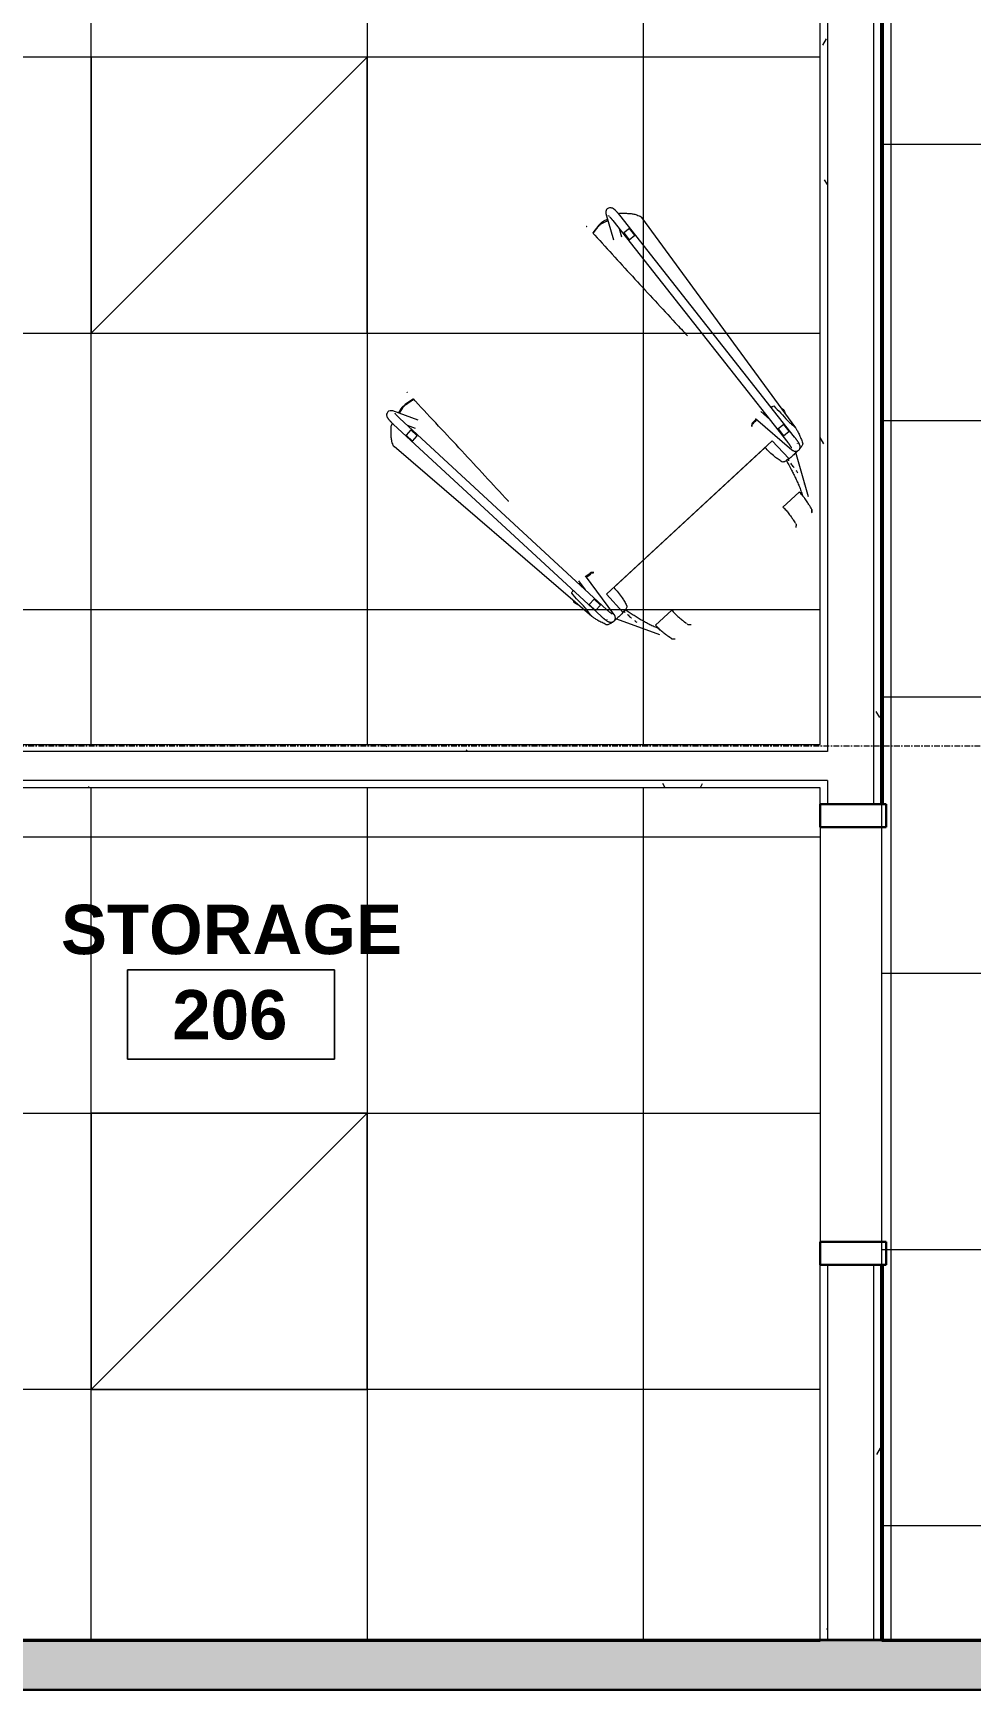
# Model space of a CAD drawing. Header units: inches. Extents: x -601 to 200, y 1022 to 1725.
# Drawn here: x -262.6 to -181.1, y 1184 to 1328 of the extents above; entities that cross this region are included whole.
import ezdxf

# ---------------------------------------------------------------- set-up
doc = ezdxf.new("R2010")
doc.units = ezdxf.units.IN
doc.header["$MEASUREMENT"] = 0
doc.linetypes.add('Grid Line 1_2_', pattern=[0.875, 0.5, -0.125, 0.125, -0.125])
for name, color, linetype, lineweight in [('A-AREA-IDEN', 2, 'Continuous', 9), ('A-CLNG-PATT', 13, 'Continuous', 18), ('A-DETL', 90, 'Continuous', 9), ('A-DOOR', 31, 'Continuous', 18), ('A-DOOR-FRAM', 31, 'Continuous', 30), ('A-WALL', 113, 'Continuous', 9), ('A-WALL-PATT', 111, 'Continuous', 18), ('E-LITE-EQPM', 33, 'Continuous', 9), ('I-FURN', 30, 'Continuous', 9), ('I-WALL', 2, 'Continuous', 18), ('S-GRID', 1, 'Continuous', 9)]:
    doc.layers.add(name, color=color, linetype=linetype, lineweight=lineweight)
doc.styles.add('Swis721 Lt BT_B', font='', dxfattribs={"height": 4.291988})
doc.styles.get('Swis721 Lt BT_B').set_extended_font_data('Swis721 Lt BT', bold=True)
pattern_1 = [(0, (0, 0), (15.36, 3.84), [0.634, -10.886, 0.634, -10.886, -61.44]), (0, (0, 0), (15.36, 3.84), [-23.04, 0.634, -22.406, 0.634, -10.886, -26.88]), (0, (0, 0), (15.36, 3.84), [-57.6, 0.634, -7.046, 0.634, -18.566]), (120, (5.76, 1.92), (-11.005538, 11.38215), [0.634, -10.886, 0.634, -10.886, -61.44]), (120, (5.76, 1.92), (-11.005538, 11.38215), [-23.04, 0.634, -22.406, 0.634, -10.886, -26.88]), (120, (5.76, 1.92), (-11.005538, 11.38215), [-57.6, 0.634, -7.046, 0.634, -18.566]), (240, (7.68, 9.6), (-4.354462, -15.22215), [0.634, -10.886, 0.634, -10.886, -61.44]), (240, (7.68, 9.6), (-4.354462, -15.22215), [-23.04, 0.634, -22.406, 0.634, -10.886, -26.88]), (240, (7.68, 9.6), (-4.354462, -15.22215), [-57.6, 0.634, -7.046, 0.634, -18.566])]

# ---------------------------------------------------------------- blocks, each defined once
blk = doc.blocks.new('HighTower_SelectRecliner - HighTower_SelectRecliner-V1-REFLECTED CEILING PLAN 1')
at = {"layer": 'I-FURN'}
for p, q in [((-13.38, 14.58), (-13.5, 14.54)), ((-13.39, 14.42), (-11.46, -10.05)), ((-10.71, -9.99), (-12.64, 14.48)), ((-11.56, 13.24), (-12.62, 15.35)), ((-12.01, 15), (-12.39, 14.88)), ((-10.62, 14.89), (-11.47, 15.03)), ((11.47, 15.03), (10.62, 14.89)), ((12.64, 14.48), (10.71, -9.99)), ((11.46, -10.05), (13.39, 14.42)), ((12.62, 15.35), (11.55, 13.22)), ((12.39, 14.88), (12.01, 15)), ((13.5, 14.54), (13.38, 14.58)), ((-12.06, -9.52), (-14.66, 12.99)), ((-12.6, 13.06), (-13.22, 13.01)), ((-13.22, 13.01), (-13.17, 12.26)), ((-12.54, 12.31), (-12.6, 13.06)), ((-12.57, 13.58), (-12.23, 12.92)), ((14.66, 12.99), (12.06, -9.52)), ((12.22, 12.9), (12.57, 13.58)), ((12.6, 13.06), (12.54, 12.31)), ((13.22, 13.01), (12.6, 13.06)), ((13.17, 12.26), (13.22, 13.01)), ((-13.17, 12.26), (-12.54, 12.31)), ((12.54, 12.31), (13.17, 12.26)), ((-10.81, -6.44), (-10.92, -7.42)), ((-10.53, -10.68), (-10.06, -6.54)), ((10.06, -6.54), (10.53, -10.68)), ((10.92, -7.42), (10.81, -6.43)), ((-12.28, -7.9), (-12.23, -8)), ((-10.89, -8.55), (-11.52, -8.6)), ((-11.52, -8.6), (-11.46, -9.35)), ((-10.83, -9.3), (-10.89, -8.55)), ((10.89, -8.55), (10.83, -9.3)), ((11.52, -8.6), (10.89, -8.55)), ((11.46, -9.35), (11.52, -8.6)), ((12.23, -8), (12.28, -7.9)), ((-11.46, -9.35), (-10.83, -9.3)), ((-9.82, -8.96), (-9.82, -11.07)), ((9.82, -8.96), (-9.82, -8.96)), ((8.96, -8.96), (-8.96, -8.96)), ((9.82, -11.07), (9.82, -8.96)), ((10.83, -9.3), (11.46, -9.35)), ((-10.63, -11.12), (-8.82, -14.66)), ((-9.55, -11.07), (-9.82, -11.07)), ((8.82, -14.66), (10.63, -11.12)), ((9.82, -11.07), (9.55, -11.07)), ((-8.51, -13.82), (-6.59, -13.82)), ((8.51, -13.82), (6.59, -13.82)), ((-6.41, -15.69), (-6.41, -15.69)), ((6.41, -15.69), (6.41, -15.69))]:
    blk.add_line(p, q, dxfattribs=at)
at = {"layer": 'I-FURN', "flags": 128}
for points in [[(-13.01, 15.58), (-13.13, 15.55), (-13.22, 15.5), (-13.28, 15.44), (-13.31, 15.39), (-13.33, 15.35), (-13.35, 15.32), (-13.36, 15.29), (-13.37, 15.26), (-13.37, 15.24), (-13.38, 15.22), (-13.38, 15.19), (-13.39, 15.17), (-13.39, 15.15), (-13.39, 15.13), (-13.39, 15.11), (-13.4, 15.08), (-13.4, 15.06), (-13.4, 15.04), (-13.4, 15.01), (-13.4, 14.99), (-13.4, 14.96), (-13.4, 14.94), (-13.4, 14.91), (-13.4, 14.88), (-13.4, 14.85), (-13.4, 14.83), (-13.4, 14.8), (-13.4, 14.77), (-13.4, 14.74), (-13.4, 14.71), (-13.4, 14.68), (-13.4, 14.65), (-13.4, 14.62), (-13.4, 14.59), (-13.39, 14.56), (-13.39, 14.52), (-13.39, 14.49), (-13.39, 14.46), (-13.39, 14.43), (-13.39, 14.42)], [(-13.01, 15.58), (-12.89, 15.57), (-12.79, 15.53), (-12.73, 15.48), (-12.68, 15.44), (-12.65, 15.41), (-12.64, 15.38), (-12.62, 15.35), (-12.62, 15.35)], [(-12.64, 15.07), (-12.64, 15.07), (-12.64, 15.06), (-12.65, 15.06), (-12.65, 15.05), (-12.65, 15.04), (-12.65, 15.03), (-12.65, 15.01), (-12.65, 15)], [(-12.65, 14.93), (-12.65, 14.91), (-12.65, 14.89), (-12.65, 14.86), (-12.65, 14.84), (-12.65, 14.82), (-12.65, 14.79), (-12.65, 14.77), (-12.65, 14.74), (-12.65, 14.72), (-12.65, 14.69), (-12.65, 14.66), (-12.65, 14.64), (-12.65, 14.61), (-12.64, 14.58), (-12.64, 14.55), (-12.64, 14.53), (-12.64, 14.5), (-12.64, 14.48)], [(-11.47, 15.03), (-11.85, 15.03), (-12.01, 15)], [(-11.35, 14.96), (-11.22, 14.94), (-11.1, 14.92)], [(-10.62, 15.65), (-10.62, 15.66), (-10.62, 15.67), (-10.62, 15.68), (-10.62, 15.69), (-10.62, 15.7)], [(10.62, 15.71), (10.62, 15.7), (10.62, 15.69), (10.62, 15.68), (10.62, 15.67), (10.62, 15.66), (10.62, 15.65)], [(11.1, 14.92), (11.22, 14.94), (11.35, 14.96)], [(11.47, 15.03), (11.85, 15.03), (12.01, 15)], [(13.01, 15.58), (12.89, 15.57), (12.79, 15.53), (12.73, 15.48), (12.68, 15.44), (12.65, 15.41), (12.64, 15.38), (12.62, 15.35), (12.62, 15.35)], [(12.64, 15.07), (12.64, 15.07), (12.64, 15.06), (12.65, 15.06), (12.65, 15.05), (12.65, 15.04), (12.65, 15.03), (12.65, 15.01), (12.65, 15)], [(12.65, 14.93), (12.65, 14.91), (12.65, 14.89), (12.65, 14.86), (12.65, 14.84), (12.65, 14.82), (12.65, 14.79), (12.65, 14.77), (12.65, 14.74), (12.65, 14.72), (12.65, 14.69), (12.65, 14.66), (12.65, 14.64), (12.65, 14.61), (12.64, 14.58), (12.64, 14.55), (12.64, 14.53), (12.64, 14.5), (12.64, 14.48)], [(13.01, 15.58), (13.13, 15.55), (13.22, 15.5), (13.28, 15.44), (13.31, 15.39), (13.33, 15.35), (13.35, 15.32), (13.36, 15.29), (13.37, 15.26), (13.37, 15.24), (13.38, 15.22), (13.38, 15.19), (13.39, 15.17), (13.39, 15.15), (13.39, 15.13), (13.39, 15.11), (13.4, 15.08), (13.4, 15.06), (13.4, 15.04), (13.4, 15.01), (13.4, 14.99), (13.4, 14.96), (13.4, 14.94), (13.4, 14.91), (13.4, 14.88), (13.4, 14.85), (13.4, 14.83), (13.4, 14.8), (13.4, 14.77), (13.4, 14.74), (13.4, 14.71), (13.4, 14.68), (13.4, 14.65), (13.4, 14.62), (13.4, 14.59), (13.39, 14.56), (13.39, 14.52), (13.39, 14.49), (13.39, 14.46), (13.39, 14.43), (13.39, 14.42)], [(-14.63, 13.15), (-14.61, 13.19), (-14.59, 13.24)], [(14.59, 13.24), (14.61, 13.19), (14.63, 13.15)], [(-10.91, -11.13), (-11.03, -11.12), (-11.13, -11.08), (-11.19, -11.04), (-11.24, -11), (-11.26, -10.96), (-11.28, -10.93), (-11.3, -10.9), (-11.31, -10.88), (-11.32, -10.85), (-11.33, -10.83), (-11.34, -10.81), (-11.34, -10.79), (-11.35, -10.77), (-11.36, -10.75), (-11.36, -10.73), (-11.37, -10.7), (-11.37, -10.68), (-11.38, -10.66), (-11.38, -10.63), (-11.39, -10.61), (-11.39, -10.58), (-11.4, -10.56), (-11.4, -10.53), (-11.41, -10.51), (-11.41, -10.48), (-11.41, -10.45), (-11.42, -10.42), (-11.42, -10.39), (-11.43, -10.37), (-11.43, -10.34), (-11.43, -10.31), (-11.44, -10.28), (-11.44, -10.24), (-11.44, -10.21), (-11.45, -10.18), (-11.45, -10.15), (-11.45, -10.12), (-11.46, -10.09), (-11.46, -10.06), (-11.46, -10.05)], [(-10.63, -10.57), (-10.63, -10.57), (-10.63, -10.57), (-10.63, -10.56), (-10.63, -10.55), (-10.63, -10.54), (-10.64, -10.53), (-10.64, -10.52), (-10.64, -10.5), (-10.65, -10.49), (-10.65, -10.47), (-10.65, -10.45), (-10.66, -10.43), (-10.66, -10.41), (-10.66, -10.39), (-10.67, -10.37), (-10.67, -10.35), (-10.68, -10.33), (-10.68, -10.3), (-10.68, -10.28), (-10.69, -10.25), (-10.69, -10.23), (-10.69, -10.2), (-10.69, -10.17), (-10.7, -10.15), (-10.7, -10.12), (-10.7, -10.09), (-10.71, -10.06), (-10.71, -10.04), (-10.71, -10.01), (-10.71, -9.99)], [(10.63, -10.57), (10.63, -10.57), (10.63, -10.57), (10.63, -10.56), (10.63, -10.55), (10.63, -10.54), (10.64, -10.53), (10.64, -10.52), (10.64, -10.5), (10.65, -10.49), (10.65, -10.47), (10.65, -10.45), (10.66, -10.43), (10.66, -10.41), (10.66, -10.39), (10.67, -10.37), (10.67, -10.35), (10.68, -10.33), (10.68, -10.3), (10.68, -10.28), (10.69, -10.25), (10.69, -10.23), (10.69, -10.2), (10.69, -10.17), (10.7, -10.15), (10.7, -10.12), (10.7, -10.09), (10.71, -10.06), (10.71, -10.04), (10.71, -10.01), (10.71, -9.99)], [(10.91, -11.13), (11.03, -11.12), (11.13, -11.08), (11.19, -11.04), (11.24, -11), (11.26, -10.96), (11.28, -10.93), (11.3, -10.9), (11.31, -10.88), (11.32, -10.85), (11.33, -10.83), (11.34, -10.81), (11.34, -10.79), (11.35, -10.77), (11.36, -10.75), (11.36, -10.73), (11.37, -10.7), (11.37, -10.68), (11.38, -10.66), (11.38, -10.63), (11.39, -10.61), (11.39, -10.58), (11.4, -10.56), (11.4, -10.53), (11.41, -10.51), (11.41, -10.48), (11.41, -10.45), (11.42, -10.42), (11.42, -10.39), (11.43, -10.37), (11.43, -10.34), (11.43, -10.31), (11.44, -10.28), (11.44, -10.24), (11.44, -10.21), (11.45, -10.18), (11.45, -10.15), (11.45, -10.12), (11.46, -10.09), (11.46, -10.06), (11.46, -10.05)], [(-11.28, -10.62), (-11.27, -10.62), (-11.27, -10.62), (-11.27, -10.61), (-11.27, -10.6), (-11.27, -10.6)], [(-10.91, -11.13), (-10.79, -11.1), (-10.7, -11.05), (-10.64, -11), (-10.61, -10.95), (-10.58, -10.91), (-10.57, -10.87), (-10.56, -10.84), (-10.55, -10.82), (-10.54, -10.79), (-10.54, -10.77), (-10.54, -10.75), (-10.53, -10.73), (-10.53, -10.7), (-10.53, -10.68)], [(10.91, -11.13), (10.79, -11.1), (10.7, -11.05), (10.64, -11), (10.61, -10.95), (10.58, -10.91), (10.57, -10.87), (10.56, -10.84), (10.55, -10.82), (10.54, -10.79), (10.54, -10.77), (10.54, -10.75), (10.53, -10.73), (10.53, -10.7), (10.53, -10.68)], [(11.28, -10.62), (11.27, -10.62), (11.27, -10.62), (11.27, -10.61), (11.27, -10.6), (11.27, -10.6)], [(-8.13, -15.84), (-8.21, -15.77), (-8.29, -15.69)], [(-8.13, -15.84), (-8.21, -15.77), (-8.29, -15.69)], [(-6.41, -15.69), (-6.33, -15.77), (-6.26, -15.84)], [(6.41, -15.69), (6.33, -15.77), (6.26, -15.84)], [(8.13, -15.84), (8.21, -15.77), (8.29, -15.69)], [(8.29, -15.69), (8.21, -15.77), (8.13, -15.84)]]:
    blk.add_lwpolyline(points, dxfattribs=at)
at = {"layer": 'I-FURN'}
for points in [[(-14.21, 13.85), (-14.12, 13.95), (-13.93, 14.15), (-13.74, 14.35), (-13.64, 14.45)], [(-12.34, 14.79), (-12.16, 14.84), (-11.99, 14.89), (-11.81, 14.94)], [(-11.81, 14.94), (-11.74, 14.96), (-11.58, 14.99), (-11.42, 14.98), (-11.35, 14.96)], [(-10.62, 14.85), (-10.62, 14.83), (-10.62, 14.79), (-10.62, 14.75)], [(-10.62, 14.63), (-10.62, 14.66), (-10.62, 14.74), (-10.62, 14.82), (-10.62, 14.85)], [(10.62, 14.85), (10.64, 14.86), (10.7, 14.86), (10.82, 14.87), (10.95, 14.89), (11.05, 14.91), (11.1, 14.92)], [(10.62, 14.85), (10.62, 14.82), (10.62, 14.74), (10.62, 14.66), (10.62, 14.63)], [(10.62, 14.75), (10.62, 14.79), (10.62, 14.83), (10.62, 14.85)], [(11.35, 14.96), (11.42, 14.98), (11.58, 14.99), (11.73, 14.96), (11.81, 14.94)], [(11.81, 14.94), (11.99, 14.89), (12.16, 14.84), (12.34, 14.79)], [(13.64, 14.45), (13.74, 14.35), (13.93, 14.15), (14.12, 13.95), (14.21, 13.85)], [(-14.66, 12.98), (-14.67, 13.03), (-14.66, 13.08), (-14.63, 13.15)], [(-14.59, 13.24), (-14.53, 13.38), (-14.41, 13.61), (-14.28, 13.78), (-14.21, 13.85)], [(14.21, 13.85), (14.28, 13.78), (14.41, 13.61), (14.53, 13.38), (14.59, 13.24)], [(14.63, 13.15), (14.66, 13.08), (14.67, 13.03), (14.66, 12.98)], [(-11.97, -8.57), (-11.98, -8.28), (-12, -7.7), (-11.98, -7.12), (-11.97, -6.84)], [(-10.97, -6.7), (-10.93, -6.7), (-10.88, -6.7), (-10.84, -6.7)], [(-10.08, -6.71), (-9.89, -6.72), (-9.7, -6.73), (-9.51, -6.73)], [(-9.35, -6.83), (-9.38, -6.81), (-9.43, -6.77), (-9.48, -6.7), (-9.51, -6.67)], [(-9.51, -6.73), (-9.48, -6.75), (-9.43, -6.78), (-9.38, -6.81), (-9.35, -6.83)], [(9.51, -6.67), (9.48, -6.7), (9.43, -6.77), (9.38, -6.81), (9.35, -6.83)], [(9.35, -6.83), (9.38, -6.81), (9.43, -6.78), (9.48, -6.75), (9.51, -6.73)], [(9.51, -6.73), (9.7, -6.73), (9.89, -6.72), (10.08, -6.71)], [(10.83, -6.7), (10.88, -6.7), (10.93, -6.7), (10.98, -6.7)], [(11.97, -6.84), (11.98, -7.12), (12, -7.7), (11.98, -8.28), (11.97, -8.57)], [(-12.28, -7.9), (-12.31, -7.84), (-12.36, -7.72), (-12.36, -7.6), (-12.35, -7.54)], [(-12.35, -7.54), (-12.35, -7.53), (-12.35, -7.51), (-12.34, -7.49), (-12.33, -7.49)], [(-12.33, -7.49), (-12.32, -7.47), (-12.31, -7.46), (-12.29, -7.46)], [(-12.06, -9.54), (-12.05, -9.38), (-12.03, -9.05), (-11.99, -8.73), (-11.97, -8.57)], [(11.97, -8.57), (11.99, -8.73), (12.03, -9.05), (12.05, -9.38), (12.06, -9.54)], [(12.35, -7.54), (12.36, -7.6), (12.36, -7.72), (12.31, -7.84), (12.28, -7.9)], [(12.29, -7.46), (12.31, -7.46), (12.32, -7.47), (12.33, -7.49)], [(12.33, -7.49), (12.34, -7.49), (12.35, -7.51), (12.35, -7.53), (12.35, -7.54)], [(-12, -9.82), (-12.01, -9.77), (-12.04, -9.68), (-12.05, -9.58), (-12.06, -9.54)], [(-11.91, -10.13), (-11.93, -10.07), (-11.96, -9.97), (-11.98, -9.87), (-12, -9.82)], [(-8.96, -8.96), (-8.96, -9.15), (-8.96, -9.54), (-9, -9.93), (-9.03, -10.13)], [(9.03, -10.13), (9, -9.93), (8.96, -9.54), (8.96, -9.15), (8.96, -8.96)], [(12, -9.82), (11.98, -9.87), (11.96, -9.97), (11.93, -10.07), (11.91, -10.13)], [(12.06, -9.54), (12.05, -9.58), (12.04, -9.68), (12.01, -9.77), (12, -9.82)], [(-11.63, -10.89), (-11.68, -10.76), (-11.78, -10.51), (-11.87, -10.25), (-11.91, -10.13)], [(-10.82, -11.12), (-10.84, -11.12), (-10.85, -11.12), (-10.87, -11.12)], [(-9.89, -11.11), (-10.05, -11.12), (-10.36, -11.12), (-10.66, -11.12), (-10.82, -11.12)], [(-9.19, -10.86), (-9.19, -10.88), (-9.21, -10.92), (-9.28, -10.98), (-9.4, -11.04), (-9.54, -11.08), (-9.71, -11.1), (-9.83, -11.11), (-9.89, -11.11)], [(-9.72, -11.1), (-9.71, -11.12), (-9.71, -11.14), (-9.71, -11.17)], [(-9.71, -11.17), (-9.71, -11.18), (-9.7, -11.19), (-9.7, -11.21)], [(-9.03, -10.13), (-9.05, -10.25), (-9.1, -10.49), (-9.16, -10.74), (-9.19, -10.86)], [(9.19, -10.86), (9.16, -10.74), (9.1, -10.49), (9.05, -10.25), (9.03, -10.13)], [(9.7, -11.22), (9.7, -11.21), (9.71, -11.19), (9.71, -11.17)], [(9.71, -11.17), (9.71, -11.15), (9.71, -11.13), (9.71, -11.12)], [(10.82, -11.12), (10.66, -11.12), (10.36, -11.12), (10.05, -11.12), (9.89, -11.11)], [(10.87, -11.12), (10.85, -11.12), (10.83, -11.12), (10.82, -11.12)], [(11.91, -10.13), (11.87, -10.25), (11.78, -10.51), (11.68, -10.76), (11.63, -10.89)], [(-9.63, -11.91), (-9.62, -11.92), (-9.62, -11.94), (-9.62, -11.95)], [(-9.58, -12.29), (-9.57, -12.37), (-9.56, -12.45), (-9.54, -12.53)], [(9.54, -12.53), (9.56, -12.45), (9.57, -12.37), (9.58, -12.29)], [(9.62, -11.96), (9.62, -11.94), (9.62, -11.92), (9.63, -11.91)], [(-9.33, -13.62), (-9.33, -13.63), (-9.33, -13.64), (-9.33, -13.64)], [(-9.32, -13.67), (-9.32, -13.68), (-9.31, -13.69), (-9.31, -13.7)], [(-8.51, -14.24), (-8.51, -14.17), (-8.52, -14.03), (-8.51, -13.89), (-8.51, -13.82)], [(-8.5, -14.42), (-8.5, -14.36), (-8.5, -14.3), (-8.51, -14.24)], [(-8.48, -14.59), (-8.49, -14.54), (-8.5, -14.42), (-8.51, -14.3), (-8.51, -14.24)], [(-6.59, -13.82), (-6.59, -13.95), (-6.6, -14.21), (-6.58, -14.47), (-6.57, -14.59)], [(6.59, -13.82), (6.59, -13.95), (6.6, -14.21), (6.58, -14.47), (6.57, -14.59)], [(9.31, -13.7), (9.31, -13.69), (9.32, -13.68), (9.32, -13.67)], [(9.33, -13.64), (9.33, -13.64), (9.33, -13.63), (9.33, -13.62)], [(-8.42, -15.01), (-8.44, -14.89), (-8.46, -14.75), (-8.48, -14.6)], [(-8.36, -15.33), (-8.38, -15.24), (-8.4, -15.14), (-8.42, -15.01)], [(-8.31, -15.55), (-8.32, -15.49), (-8.34, -15.41), (-8.36, -15.33)], [(-8.29, -15.67), (-8.29, -15.65), (-8.3, -15.61), (-8.31, -15.55)], [(-8.29, -15.68), (-8.29, -15.68), (-8.29, -15.68), (-8.29, -15.67)], [(-8.29, -15.68), (-8.29, -15.68), (-8.29, -15.68), (-8.29, -15.67)], [(-8.29, -15.69), (-8.29, -15.69), (-8.29, -15.69), (-8.29, -15.69)], [(-8.29, -15.69), (-8.29, -15.69), (-8.29, -15.69), (-8.29, -15.69)], [(-6.57, -14.59), (-6.55, -14.75), (-6.54, -14.89), (-6.52, -15.01)], [(-6.52, -15.01), (-6.5, -15.13), (-6.49, -15.23), (-6.47, -15.33)], [(-6.47, -15.33), (-6.45, -15.42), (-6.44, -15.5), (-6.43, -15.55)], [(-6.42, -15.62), (-6.41, -15.64), (-6.41, -15.66), (-6.41, -15.67)], [(-6.41, -15.67), (-6.41, -15.68), (-6.41, -15.68), (-6.41, -15.69), (-6.41, -15.69)], [(6.42, -15.62), (6.41, -15.64), (6.41, -15.66), (6.41, -15.67)], [(6.41, -15.67), (6.41, -15.68), (6.41, -15.68), (6.41, -15.69), (6.41, -15.69)], [(6.47, -15.33), (6.45, -15.42), (6.44, -15.5), (6.43, -15.55)], [(6.52, -15.01), (6.5, -15.13), (6.49, -15.23), (6.47, -15.33)], [(6.57, -14.59), (6.55, -14.75), (6.54, -14.89), (6.52, -15.01)], [(8.29, -15.67), (8.29, -15.65), (8.3, -15.61), (8.31, -15.55)], [(8.29, -15.68), (8.29, -15.68), (8.29, -15.68), (8.29, -15.67)], [(8.29, -15.67), (8.29, -15.68), (8.29, -15.68), (8.29, -15.68)], [(8.29, -15.69), (8.29, -15.69), (8.29, -15.69), (8.29, -15.69)], [(8.29, -15.69), (8.29, -15.69), (8.29, -15.69), (8.29, -15.69)], [(8.42, -15.01), (8.44, -14.89), (8.46, -14.75), (8.48, -14.6)], [(8.48, -14.59), (8.48, -14.57), (8.49, -14.54), (8.49, -14.51)], [(-8.07, -15.88), (-8.08, -15.88), (-8.09, -15.87), (-8.12, -15.85), (-8.13, -15.84)], [(-8.07, -15.88), (-8.08, -15.88), (-8.09, -15.87), (-8.12, -15.85), (-8.13, -15.84)], [(-6.26, -15.84), (-6.24, -15.85), (-6.22, -15.87), (-6.21, -15.88), (-6.2, -15.88)], [(6.22, -15.87), (6.21, -15.88), (6.21, -15.88), (6.2, -15.88)], [(6.26, -15.84), (6.24, -15.85), (6.23, -15.86), (6.22, -15.87)], [(8.07, -15.88), (8.08, -15.88), (8.09, -15.87), (8.12, -15.85), (8.13, -15.84)], [(8.13, -15.84), (8.12, -15.85), (8.09, -15.87), (8.08, -15.88), (8.07, -15.88)]]:
    blk.add_open_spline(points, degree=3, dxfattribs=at)
for points, knots in [([(-13.64, 14.45), (-13.6, 14.49), (-13.51, 14.55), (-13.42, 14.56), (-13.38, 14.55)], [-1, -1, -1, -1, -0.5, -0.0147976, -0.0147976, -0.0147976, -0.0147976]), ([(-11.1, 14.92), (-11.04, 14.91), (-10.93, 14.89), (-10.78, 14.87), (-10.68, 14.86), (-10.64, 14.85), (-10.62, 14.85)], [-1, -1, -1, -1, -0.7, -0.4, -0.2, 0, 0, 0, 0]), ([(-10.59, 2.73), (-10.59, 2.75), (-10.59, 3.76), (-10.59, 5.76), (-10.59, 8.72), (-10.6, 11.68), (-10.62, 13.64), (-10.62, 14.63)], [0.4248646, 0.4248646, 0.4248646, 0.4248646, 0.4285714, 0.5714286, 0.7142857, 0.8571429, 1, 1, 1, 1]), ([(10.62, 14.63), (10.62, 13.77), (10.6, 12.05), (10.59, 9.46), (10.59, 6.87), (10.59, 4.63), (10.59, 3.25), (10.59, 2.73)], [0, 0, 0, 0, 0.125, 0.25, 0.375, 0.5, 0.5749374, 0.5749374, 0.5749374, 0.5749374]), ([(13.38, 14.55), (13.42, 14.56), (13.51, 14.55), (13.6, 14.49), (13.64, 14.45)], [-0.986631, -0.986631, -0.986631, -0.986631, -0.5, 0, 0, 0, 0]), ([(-11.97, -6.84), (-11.93, -6.82), (-11.88, -6.79), (-11.79, -6.77), (-11.74, -6.75), (-11.72, -6.75)], [0, 0, 0, 0, 0.2, 0.3, 0.3879776, 0.3879776, 0.3879776, 0.3879776]), ([(-9.51, -6.67), (-9.65, -6.66), (-9.84, -6.64), (-10.02, -6.62), (-10.05, -6.62)], [0, 0, 0, 0, 0.5, 0.6283518, 0.6283518, 0.6283518, 0.6283518]), ([(10.07, -6.62), (10.03, -6.62), (9.84, -6.64), (9.65, -6.66), (9.51, -6.67)], [0.3483118, 0.3483118, 0.3483118, 0.3483118, 0.5, 1, 1, 1, 1]), ([(11.72, -6.75), (11.73, -6.75), (11.77, -6.76), (11.82, -6.78), (11.89, -6.8), (11.94, -6.82), (11.97, -6.84)], [0.6150184, 0.6150184, 0.6150184, 0.6150184, 0.6666667, 0.75, 0.8333333, 1, 1, 1, 1]), ([(-10.94, -11.12), (-10.96, -11.12), (-11.05, -11.11), (-11.25, -11.09), (-11.45, -11.03), (-11.58, -10.95), (-11.62, -10.91), (-11.63, -10.89)], [0.1034504, 0.1034504, 0.1034504, 0.1034504, 0.1666667, 0.3333333, 0.6666667, 0.8333333, 1, 1, 1, 1]), ([(-9.67, -11.5), (-9.67, -11.52), (-9.65, -11.67), (-9.64, -11.8), (-9.63, -11.91)], [0.4212991, 0.4212991, 0.4212991, 0.4212991, 0.5, 1, 1, 1, 1]), ([(-8.51, -14.24), (-8.57, -14.11), (-8.69, -13.85), (-8.86, -13.46), (-8.99, -13.06), (-9.12, -12.66), (-9.23, -12.26), (-9.38, -11.73), (-9.48, -11.34), (-9.55, -11.07)], [0, 0, 0, 0, 0.125, 0.25, 0.375, 0.5, 0.625, 0.75, 1, 1, 1, 1]), ([(9.55, -11.07), (9.48, -11.34), (9.38, -11.73), (9.23, -12.26), (9.12, -12.66), (8.99, -13.06), (8.86, -13.46), (8.69, -13.85), (8.57, -14.11), (8.51, -14.24)], [0, 0, 0, 0, 0.25, 0.375, 0.5, 0.625, 0.75, 0.875, 1, 1, 1, 1]), ([(9.89, -11.11), (9.85, -11.11), (9.75, -11.11), (9.63, -11.09), (9.5, -11.07), (9.4, -11.04), (9.31, -11), (9.22, -10.94), (9.19, -10.89), (9.19, -10.86)], [0, 0, 0, 0, 0.125, 0.25, 0.375, 0.5, 0.625, 0.75, 1, 1, 1, 1]), ([(9.63, -11.91), (9.64, -11.8), (9.65, -11.67), (9.67, -11.52), (9.67, -11.5)], [0, 0, 0, 0, 0.5, 0.5884657, 0.5884657, 0.5884657, 0.5884657]), ([(11.63, -10.89), (11.61, -10.92), (11.56, -10.97), (11.45, -11.02), (11.35, -11.06), (11.23, -11.08), (11.12, -11.1), (11.05, -11.11), (11.03, -11.11)], [0, 0, 0, 0, 0.25, 0.375, 0.5, 0.625, 0.75, 0.8178779, 0.8178779, 0.8178779, 0.8178779]), ([(8.5, -14.31), (8.5, -14.35), (8.5, -14.41), (8.49, -14.48), (8.49, -14.51)], [0.1866508, 0.1866508, 0.1866508, 0.1866508, 0.5, 0.7677472, 0.7677472, 0.7677472, 0.7677472]), ([(8.51, -14.31), (8.51, -14.28), (8.52, -14.11), (8.52, -13.95), (8.51, -13.82)], [-0.628634, -0.628634, -0.628634, -0.628634, -0.5, 0, 0, 0, 0]), ([(8.31, -15.55), (8.32, -15.49), (8.36, -15.34), (8.4, -15.14), (8.42, -15.01)], [-0.75, -0.75, -0.75, -0.75, -0.5, -0.2505855, -0.2505855, -0.2505855, -0.2505855])]:
    blk.add_open_spline(points, degree=3, knots=knots, dxfattribs=at)
blk = doc.blocks.new('Single Flush - OTJ_SOLIDFLUSH_ALUM-4815211-REFLECTED CEILING PLAN 1')
at = {"layer": 'A-DOOR-FRAM'}
for p, q in [((-20, -3.0625), (-20, 2.6875)), ((-20, 2.6875), (-18, 2.6875)), ((-18, -3.0625), (-18, 2.6875)), ((18.000004, -3.0625), (18.000004, 2.6875)), ((18.000004, 2.6875), (20.000004, 2.6875)), ((20.000004, -3.0625), (20.000004, 2.6875)), ((-20, -3.0625), (-18, -3.0625)), ((18.000004, -3.0625), (20.000004, -3.0625))]:
    blk.add_line(p, q, dxfattribs=at)
blk = doc.blocks.new('Lighting-Recessed-Philips_Day-Brite-Coffaire-LED-2x - CFS22GPG28L40ULAG-V7-REFLECTED CEILING PLAN 1')
at = {"layer": 'E-LITE-EQPM'}
for p, q in [((-12, -12), (-12, 12)), ((-12, 12), (12, 12)), ((-12, 12), (12, -12)), ((12, 12), (12, -12)), ((12, -12), (-12, -12))]:
    blk.add_line(p, q, dxfattribs=at)
blk = doc.blocks.new('OTJ_ Room Tag - Room Name _ Number-360227-REFLECTED CEILING PLAN 1')
at = {"layer": 'A-AREA-IDEN'}
for p, q in [((-0.1881, -0.1636), (-0.1881, -0.0018)), ((-0.1881, -0.0018), (0.1869, -0.0018)), ((0.1869, -0.0018), (-0.1881, -0.0018)), ((-0.1881, -0.0018), (-0.1881, -0.1636)), ((0.1869, -0.0018), (0.1869, -0.1636)), ((0.1869, -0.1636), (0.1869, -0.0018)), ((0.1869, -0.1636), (-0.1881, -0.1636)), ((-0.1881, -0.1636), (0.1869, -0.1636))]:
    blk.add_line(p, q, dxfattribs=at)

msp = doc.modelspace()

# ---------------------------------------------------------------- hatches: boundary and pattern name
at = {"layer": 'A-CLNG-PATT'}
h = msp.add_hatch(dxfattribs=at)
h.set_pattern_fill('FP_8', color=256, style=0, pattern_type=2)
h.set_pattern_definition([(270, (-233.53, 1349.88), (-24, -1e-15), []), (180, (-233.53, 1349.88), (3e-15, 24), [])])
h.paths.add_polyline_path([(-296.78, 1266.16), (-194.16, 1266.16), (-194.16, 1430.54), (-296.78, 1430.54), (-296.78, 1301.28)], flags=0)
h = msp.add_hatch(dxfattribs=at)
h.set_pattern_fill('FP_9', color=256, style=0, pattern_type=2)
h.set_pattern_definition([(90, (-139.984, 1294.286), (24, -1e-15), []), (0, (-139.984, 1294.286), (0, -24), [])])
h.paths.add_polyline_path([(-119.88, 1188.29), (-115.94, 1188.29), (-115.94, 1275.54), (-100.31, 1275.54), (-100.31, 1350.6), (-116.31, 1350.6), (-116.31, 1354.35), (-100.19, 1354.35), (-100.19, 1430.54), (-188.78, 1430.54), (-188.78, 1188.29)], flags=0)
h.paths.add_polyline_path([(-91.19, 1275.54), (-91.19, 1350.6), (-91.31, 1350.6), (-91.31, 1275.54)], flags=0)
h = msp.add_hatch(dxfattribs=at)
h.set_pattern_fill('FP_11', color=256, style=0, pattern_type=2)
h.set_pattern_definition([(0, (-233.53, 1234.13), (0, -24), []), (270, (-233.53, 1234.13), (-24, -1e-15), [])])
h.paths.add_polyline_path([(-206.38, 1188.29), (-194.16, 1188.29), (-194.16, 1262.41), (-296.78, 1262.41), (-296.78, 1188.29), (-292.88, 1188.29)], flags=0)
at = {"layer": 'A-WALL-PATT', "lineweight": 9}
h = msp.add_hatch(dxfattribs=at)
h.set_pattern_fill('FP_1', color=256, style=0, pattern_type=2)
h.set_pattern_definition(pattern_1)
h.paths.add_polyline_path([(-188.91, 1188.29), (-188.91, 1220.97), (-189.53, 1220.97), (-189.53, 1188.29)], flags=0)
h.paths.add_polyline_path([(-188.91, 1260.97), (-188.91, 1431.16), (-189.53, 1431.16), (-189.53, 1260.97)], flags=0)
h = msp.add_hatch(dxfattribs=at)
h.set_pattern_fill('FP_1', color=256, style=0, pattern_type=2)
h.set_pattern_definition(pattern_1)
h.paths.add_polyline_path([(-193.53, 1188.29), (-193.53, 1220.97), (-194.16, 1220.97), (-194.16, 1188.29)], flags=0)
h.paths.add_polyline_path([(-194.16, 1260.97), (-193.53, 1260.97), (-193.53, 1263.04), (-194.16, 1263.04), (-194.16, 1262.41)], flags=0)
h.paths.add_polyline_path([(-193.53, 1265.54), (-193.53, 1430.54), (-194.16, 1430.54), (-194.16, 1265.54)], flags=0)
h = msp.add_hatch(dxfattribs=at)
h.set_pattern_fill('FP_1', color=256, style=0, pattern_type=2)
h.set_pattern_definition(pattern_1)
h.paths.add_polyline_path([(-194.16, 1265.54), (-194.16, 1265.54), (-194.16, 1266.16), (-296.78, 1266.16), (-296.78, 1265.54), (-195.57, 1265.54)], flags=0)
h = msp.add_hatch(dxfattribs=at)
h.set_pattern_fill('FP_1', color=256, style=0, pattern_type=2)
h.set_pattern_definition(pattern_1)
h.paths.add_polyline_path([(-292.88, 1262.41), (-194.16, 1262.41), (-194.16, 1263.04), (-296.78, 1263.04), (-296.78, 1262.41)], flags=0)
h = msp.add_hatch(color=7, dxfattribs=at)
h.paths.add_polyline_path([(-379.39, 1184.04), (4.04, 1184.04), (4.04, 1188.29), (-419.56, 1188.29), (-419.56, 1184.04)], flags=0)
h.paths.add_polyline_path([(-455.56, 1184.04), (-455.56, 1188.29), (-464.06, 1188.29), (-464.27, 1184.73), (-463.44, 1184.04)], flags=0)

# ---------------------------------------------------------------- linework, layer by layer
at = {"layer": 'A-DETL', "lineweight": 18}
for p, q in [((-255.72, 1188.41), (-285.72, 1188.41)), ((-201.08, 1188.41), (-261.08, 1188.41))]:
    msp.add_line(p, q, dxfattribs=at)
at = {"layer": 'A-WALL', "lineweight": 18}
for p, q in [((-193.53, 1431.16), (-193.53, 1265.54)), ((-189.53, 1431.16), (-189.53, 1260.97)), ((-188.91, 1431.16), (-188.91, 1260.97)), ((-193.53, 1265.54), (-297.53, 1265.54)), ((-193.53, 1263.04), (-297.53, 1263.04)), ((-193.53, 1263.04), (-193.53, 1260.97)), ((-193.53, 1220.97), (-193.53, 1188.29)), ((-189.53, 1220.97), (-189.53, 1188.29)), ((-188.91, 1220.97), (-188.91, 1188.29)), ((-188.78, 1188.29), (-194.16, 1188.29))]:
    msp.add_line(p, q, dxfattribs=at)
at = {"layer": 'A-WALL'}
for p, q in [((-188.66, 1260.97), (-188.66, 1430.54)), ((-188.78, 1260.97), (-188.66, 1260.97)), ((-188.66, 1220.97), (-188.78, 1220.97)), ((-188.66, 1188.29), (-188.66, 1220.97)), ((-188.78, 1188.41), (-419.56, 1188.41)), ((-116.06, 1188.41), (-188.66, 1188.41))]:
    msp.add_line(p, q, dxfattribs=at)
at = {"layer": 'I-WALL'}
for p, q in [((-194.16, 1266.16), (-194.16, 1430.54)), ((-188.78, 1430.54), (-188.78, 1260.97)), ((-296.78, 1266.16), (-194.16, 1266.16)), ((-194.16, 1262.41), (-296.78, 1262.41)), ((-194.16, 1260.97), (-194.16, 1262.41)), ((-188.78, 1260.97), (-194.16, 1260.97)), ((-194.16, 1188.29), (-194.16, 1220.97)), ((-194.16, 1220.97), (-188.78, 1220.97)), ((-188.78, 1220.97), (-188.78, 1188.29))]:
    msp.add_line(p, q, dxfattribs=at)
at = {"layer": 'I-WALL', "lineweight": 9}
for p, q in [((-194.16, 1260.97), (-194.16, 1220.97)), ((-188.78, 1220.97), (-188.78, 1260.97))]:
    msp.add_line(p, q, dxfattribs=at)
at = {"layer": 'I-WALL', "color": 55, "lineweight": 30}
for p, q in [((-296.78, 1188.29), (-194.16, 1188.29)), ((-188.78, 1188.29), (-115.94, 1188.29)), ((4.04, 1184.04), (-419.56, 1184.04))]:
    msp.add_line(p, q, dxfattribs=at)
at = {"layer": 'S-GRID', "linetype": 'Grid Line 1_2_'}
msp.add_line((-600.74, 1266.04), (187.99, 1266.04), dxfattribs=at)

# ---------------------------------------------------------------- block references
at = {"layer": 'A-AREA-IDEN', "xscale": 47.99999999999997, "yscale": 47.99999999999997, "zscale": 47.99999999999997}
msp.add_blockref('OTJ_ Room Tag - Room Name _ Number-360227-REFLECTED CEILING PLAN 1', (-245.34, 1246.67), dxfattribs=at)
at = {"layer": 'A-DOOR', "rotation": 89.99999999999991}
msp.add_blockref('Single Flush - OTJ_SOLIDFLUSH_ALUM-4815211-REFLECTED CEILING PLAN 1', (-191.47, 1240.97), dxfattribs=at)
at = {"layer": 'E-LITE-EQPM', "extrusion": (0, 0, -1), "rotation": 180}
for p in [(245.53, 1313.88), (245.53, 1222.13)]:
    msp.add_blockref('Lighting-Recessed-Philips_Day-Brite-Coffaire-LED-2x - CFS22GPG28L40ULAG-V7-REFLECTED CEILING PLAN 1', p, dxfattribs=at)
at = {"layer": 'I-FURN', "rotation": 42.77815468135797}
msp.add_blockref('HighTower_SelectRecliner - HighTower_SelectRecliner-V1-REFLECTED CEILING PLAN 1', (-211.61, 1292.46), dxfattribs=at)

# ---------------------------------------------------------------- texts
at = {"layer": 'A-AREA-IDEN', "char_height": 4.292, "attachment_point": 2, "line_spacing_factor": 0.998538, "style": 'Swis721 Lt BT_B'}
for s, insert, width in [('STORAGE', (-245.33, 1252.24), 32.508), ('206', (-245.47, 1244.83), 11.502)]:
    msp.add_mtext(s, dxfattribs=dict(at, insert=insert, width=width))

doc.saveas('drawing.dxf')
